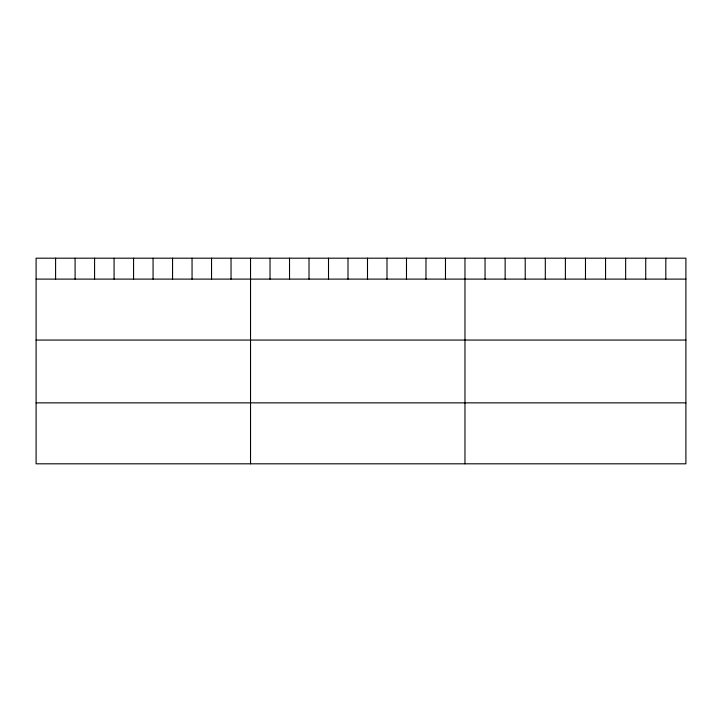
<?xml version="1.0" encoding="UTF-8"?>
<svg xmlns="http://www.w3.org/2000/svg" width="722" height="722" viewBox="0 0 722 722"><rect width="100%" height="100%" fill="white"/><g stroke="black" fill="none" stroke-linecap="round" stroke-linejoin="round"><path stroke-width="1.08" d="M685.9 279.107L685.9 463.813L36.1 463.813L36.1 258.187L685.9 258.187L685.9 279.107L36.1 279.107M36.1 340.062L685.9 340.062M36.1 402.858L685.9 402.858M665.819 258.187L665.819 279.107M645.73 258.187L645.73 279.107M625.649 258.187L625.649 279.107M605.559 258.187L605.559 279.107M585.479 258.187L585.479 279.107M565.389 258.187L565.389 279.107M545.309 258.187L545.309 279.107M525.219 258.187L525.219 279.107M505.138 258.187L505.138 279.107M485.049 258.187L485.049 279.107M464.968 258.187L464.968 463.813M445.474 258.187L445.474 279.107M425.98 258.187L425.98 279.107M406.486 258.187L406.486 279.107M386.992 258.187L386.992 279.107M367.498 258.187L367.498 279.107M348.004 258.187L348.004 279.107M328.51 258.187L328.51 279.107M309.016 258.187L309.016 279.107M289.522 258.187L289.522 279.107M270.028 258.187L270.028 279.107M250.534 258.187L250.534 463.813M231.04 258.187L231.04 279.107M211.546 258.187L211.546 279.107M192.052 258.187L192.052 279.107M172.558 258.187L172.558 279.107M153.064 258.187L153.064 279.107M133.57 258.187L133.57 279.107M114.076 258.187L114.076 279.107M94.582 258.187L94.582 279.107M75.088 258.187L75.088 279.107M55.594 258.187L55.594 279.107"/></g></svg>
